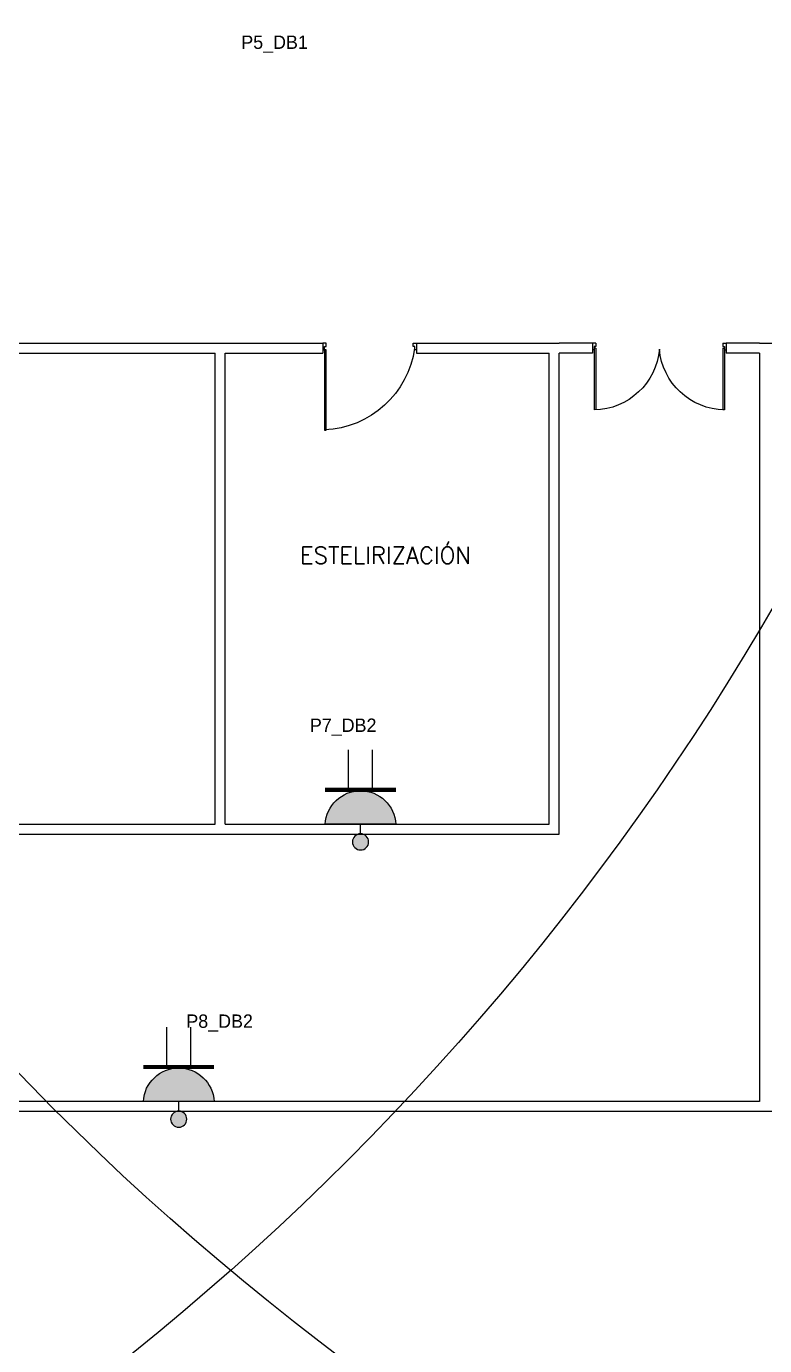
# Model space of a CAD drawing. Header units: metres. Extents: x -39 to 21688, y -24 to 9022.
# Drawn here: x 188.4 to 199.46, y -3.5 to 16.24 of the extents above; entities that cross this region are included whole.
import ezdxf

# ---------------------------------------------------------------- set-up
doc = ezdxf.new("R2010")
doc.units = ezdxf.units.M
doc.header["$MEASUREMENT"] = 0
for name, color, linetype in [('AN-TEXTO', 3, 'Continuous'), ('AR-MUROS', 6, 'Continuous'), ('AR-PUERTAS', 2, 'Continuous'), ('AR-SUELO', 1, 'Continuous'), ('AR-VENTANAS', 2, 'Continuous')]:
    doc.layers.add(name, color=color, linetype=linetype)
doc.styles.add('REGULAR-2.5', font='romans.shx', dxfattribs={"height": 2.5})

# ---------------------------------------------------------------- blocks, each defined once
blk = doc.blocks.new('AR-PUERTA 2')
at = {"layer": 'AR-PUERTAS', "linetype": 'Continuous'}
for points in [[(-1.354, -0.058), (-1.354, -0.008), (-1.329, -0.008), (-1.329, 0.042), (-1.379, 0.042), (-1.379, -0.058)], [(-0.029, -0.008), (-0.029, 0.042), (0.021, 0.042), (0.021, -0.058), (-0.004, -0.058), (-0.004, -0.008)], [(-0.004, -0.058), (-0.004, -1.258), (-0.029, -1.258), (-0.029, -0.058)]]:
    blk.add_lwpolyline(points, close=True, dxfattribs=at)
blk.add_arc((0.061, 0.169), 1.428, 188.1236, 267.3924, dxfattribs=at)
blk = doc.blocks.new('111111')
at = {"layer": 'AR-PUERTAS', "linetype": 'Continuous'}
for p, q in [((254.317, 121.561), (254.317, 122.51)), ((254.342, 121.586), (254.342, 122.51)), ((256.267, 122.51), (256.242, 122.51)), ((256.242, 121.586), (256.242, 122.51)), ((256.267, 121.561), (256.267, 122.51)), ((254.292, 121.511), (254.292, 121.611)), ((254.317, 121.611), (254.292, 121.611)), ((254.342, 121.511), (254.292, 121.511)), ((254.342, 121.586), (254.317, 121.586)), ((254.342, 121.561), (254.317, 121.561)), ((254.342, 121.511), (254.342, 121.561)), ((256.242, 121.586), (256.267, 121.586)), ((256.242, 121.511), (256.242, 121.561)), ((256.242, 121.561), (256.267, 121.561)), ((256.242, 121.511), (256.292, 121.511)), ((256.267, 121.611), (256.292, 121.611)), ((256.292, 121.511), (256.292, 121.611))]:
    blk.add_line(p, q, dxfattribs=at)
for centre, start, end in [((254.297, 121.512), 5.0221, 88.847), ((256.287, 121.512), 91.153, 174.9779)]:
    blk.add_arc(centre, 0.999, start, end, dxfattribs=at)
blk = doc.blocks.new('16A twin WP')
at = {"ltscale": 8}
h = blk.add_hatch(color=256, dxfattribs=at)
edge = h.paths.add_edge_path()
edge.add_ellipse((17.39, -0.95), major_axis=(0.17, 17.42), ratio=1, start_angle=273.70892, end_angle=447.42959, ccw=False)
edge.add_line((34.79, 0), (0, 0))
h = blk.add_hatch(color=256, dxfattribs=at)
edge = h.paths.add_edge_path()
edge.add_ellipse((17.39, -8.68), major_axis=(-2.81, 2.81), ratio=1, start_angle=0, end_angle=360)
for p, q in [((11.47, 16.91), (11.47, 36.51)), ((23.31, 16.91), (23.31, 36.51)), ((34.79, 0), (0, 0)), ((17.39, -4.7), (17.39, 0))]:
    blk.add_line(p, q, dxfattribs=at)
at = {"ltscale": 8, "const_width": 2}
blk.add_lwpolyline([(34.79, 16.91), (-0.01, 16.91)], dxfattribs=at)
at = {"ltscale": 8, "extrusion": (0, 0, -1)}
blk.add_ellipse((17.39, -0.95), major_axis=(0.17, 17.42), ratio=1, start_param=-1.525934, end_param=1.506063, dxfattribs=at)
at = {"ltscale": 8}
blk.add_ellipse((17.39, -8.68), major_axis=(-2.81, 2.81), ratio=1, start_param=3.926991, end_param=10.210176, dxfattribs=at)

msp = doc.modelspace()

# ---------------------------------------------------------------- linework, layer by layer
at = {"layer": 'AR-MUROS'}
msp.add_line((199.38066, 11.5001), (206.47855, 11.5001), dxfattribs=at)
for points in [[(237.95949, 56.44698), (237.95949, 16.81643), (237.95949, 0.00044), (150.01989, 0), (144.01989, 0), (144.01989, 12.40006), (144.16989, 12.40006), (144.16989, 11.5001)], [(182.18066, 11.5001), (192.84301, 11.5001)], [(192.84301, 11.5001), (192.84301, 11.3501)], [(194.24301, 11.5001), (196.38066, 11.5001)], [(194.24301, 11.5001), (194.24301, 11.3501)], [(196.88066, 11.5001), (196.38066, 11.5001)], [(196.88066, 11.5001), (196.88066, 11.3501)], [(199.38066, 11.5001), (198.88066, 11.5001)], [(198.88066, 11.5001), (198.88066, 11.3501)], [(182.18066, 11.3501), (191.23066, 11.3501)], [(191.23066, 4.3001), (191.23066, 7.8251), (191.23066, 11.3501)], [(191.38066, 11.3501), (192.84301, 11.3501)], [(191.38066, 4.3001), (191.38066, 7.8251), (191.38066, 11.3501)], [(194.24301, 11.3501), (196.23066, 11.3501)], [(196.23066, 4.3001), (196.23066, 11.3501)], [(196.38066, 4.1501), (196.38066, 11.3501)], [(196.88066, 11.3501), (196.38066, 11.3501)], [(199.38066, 11.3501), (198.88066, 11.3501)], [(199.38066, 11.3501), (199.38066, 0.15024)], [(199.38066, 0.15024), (150.01989, 0.15), (144.16989, 0.15), (144.16989, 4.1501)], [(182.18066, 4.3001), (191.23066, 4.3001)], [(182.18066, 4.1501), (196.38066, 4.1501)], [(191.38066, 4.3001), (196.23066, 4.3001)]]:
    msp.add_lwpolyline(points, dxfattribs=at)
at = {"layer": 'AR-PUERTAS'}
for centre in [(217.14832, 28.38769), (164.88265, 27.62249)]:
    msp.add_circle(centre, 40.08066, dxfattribs=at)

# ---------------------------------------------------------------- block references
at = {"xscale": -1, "rotation": 180}
msp.add_blockref('111111', (-57.41154, 133.0112), dxfattribs=at)
at = {"layer": 'AR-MUROS', "xscale": -1}
msp.add_blockref('AR-PUERTA 2', (192.86383, 11.45846), dxfattribs=at)
at = {"layer": 'AR-SUELO', "xscale": 0.0304565344946113, "yscale": 0.0304565344946113, "zscale": 0.0304565344946113}
for p in [(192.87712, 4.30001), (190.15514, 0.15011)]:
    msp.add_blockref('16A twin WP', p, dxfattribs=at)

# ---------------------------------------------------------------- texts
at = {"layer": 'AN-TEXTO', "insert": (192.10214, 8.44954), "char_height": 0.25, "attachment_point": 1, "style": 'REGULAR-2.5'}
msp.add_mtext_dynamic_manual_height_columns('\\pi0.39943;ESTELIRIZACIÓN', width=3.5369651, gutter_width=1.25, heights=[0], dxfattribs=at)
at = {"layer": 'AR-VENTANAS', "char_height": 0.2, "attachment_point": 1}
for s, insert in [('P5_DB1', (191.62124, 16.10483)), ('P7_DB2', (192.64863, 5.88163)), ('P8_DB2', (190.79885, 1.45261))]:
    msp.add_mtext_dynamic_manual_height_columns(s, width=3.1262579, gutter_width=1, heights=[0], dxfattribs=dict(at, insert=insert))

doc.saveas('drawing.dxf')
